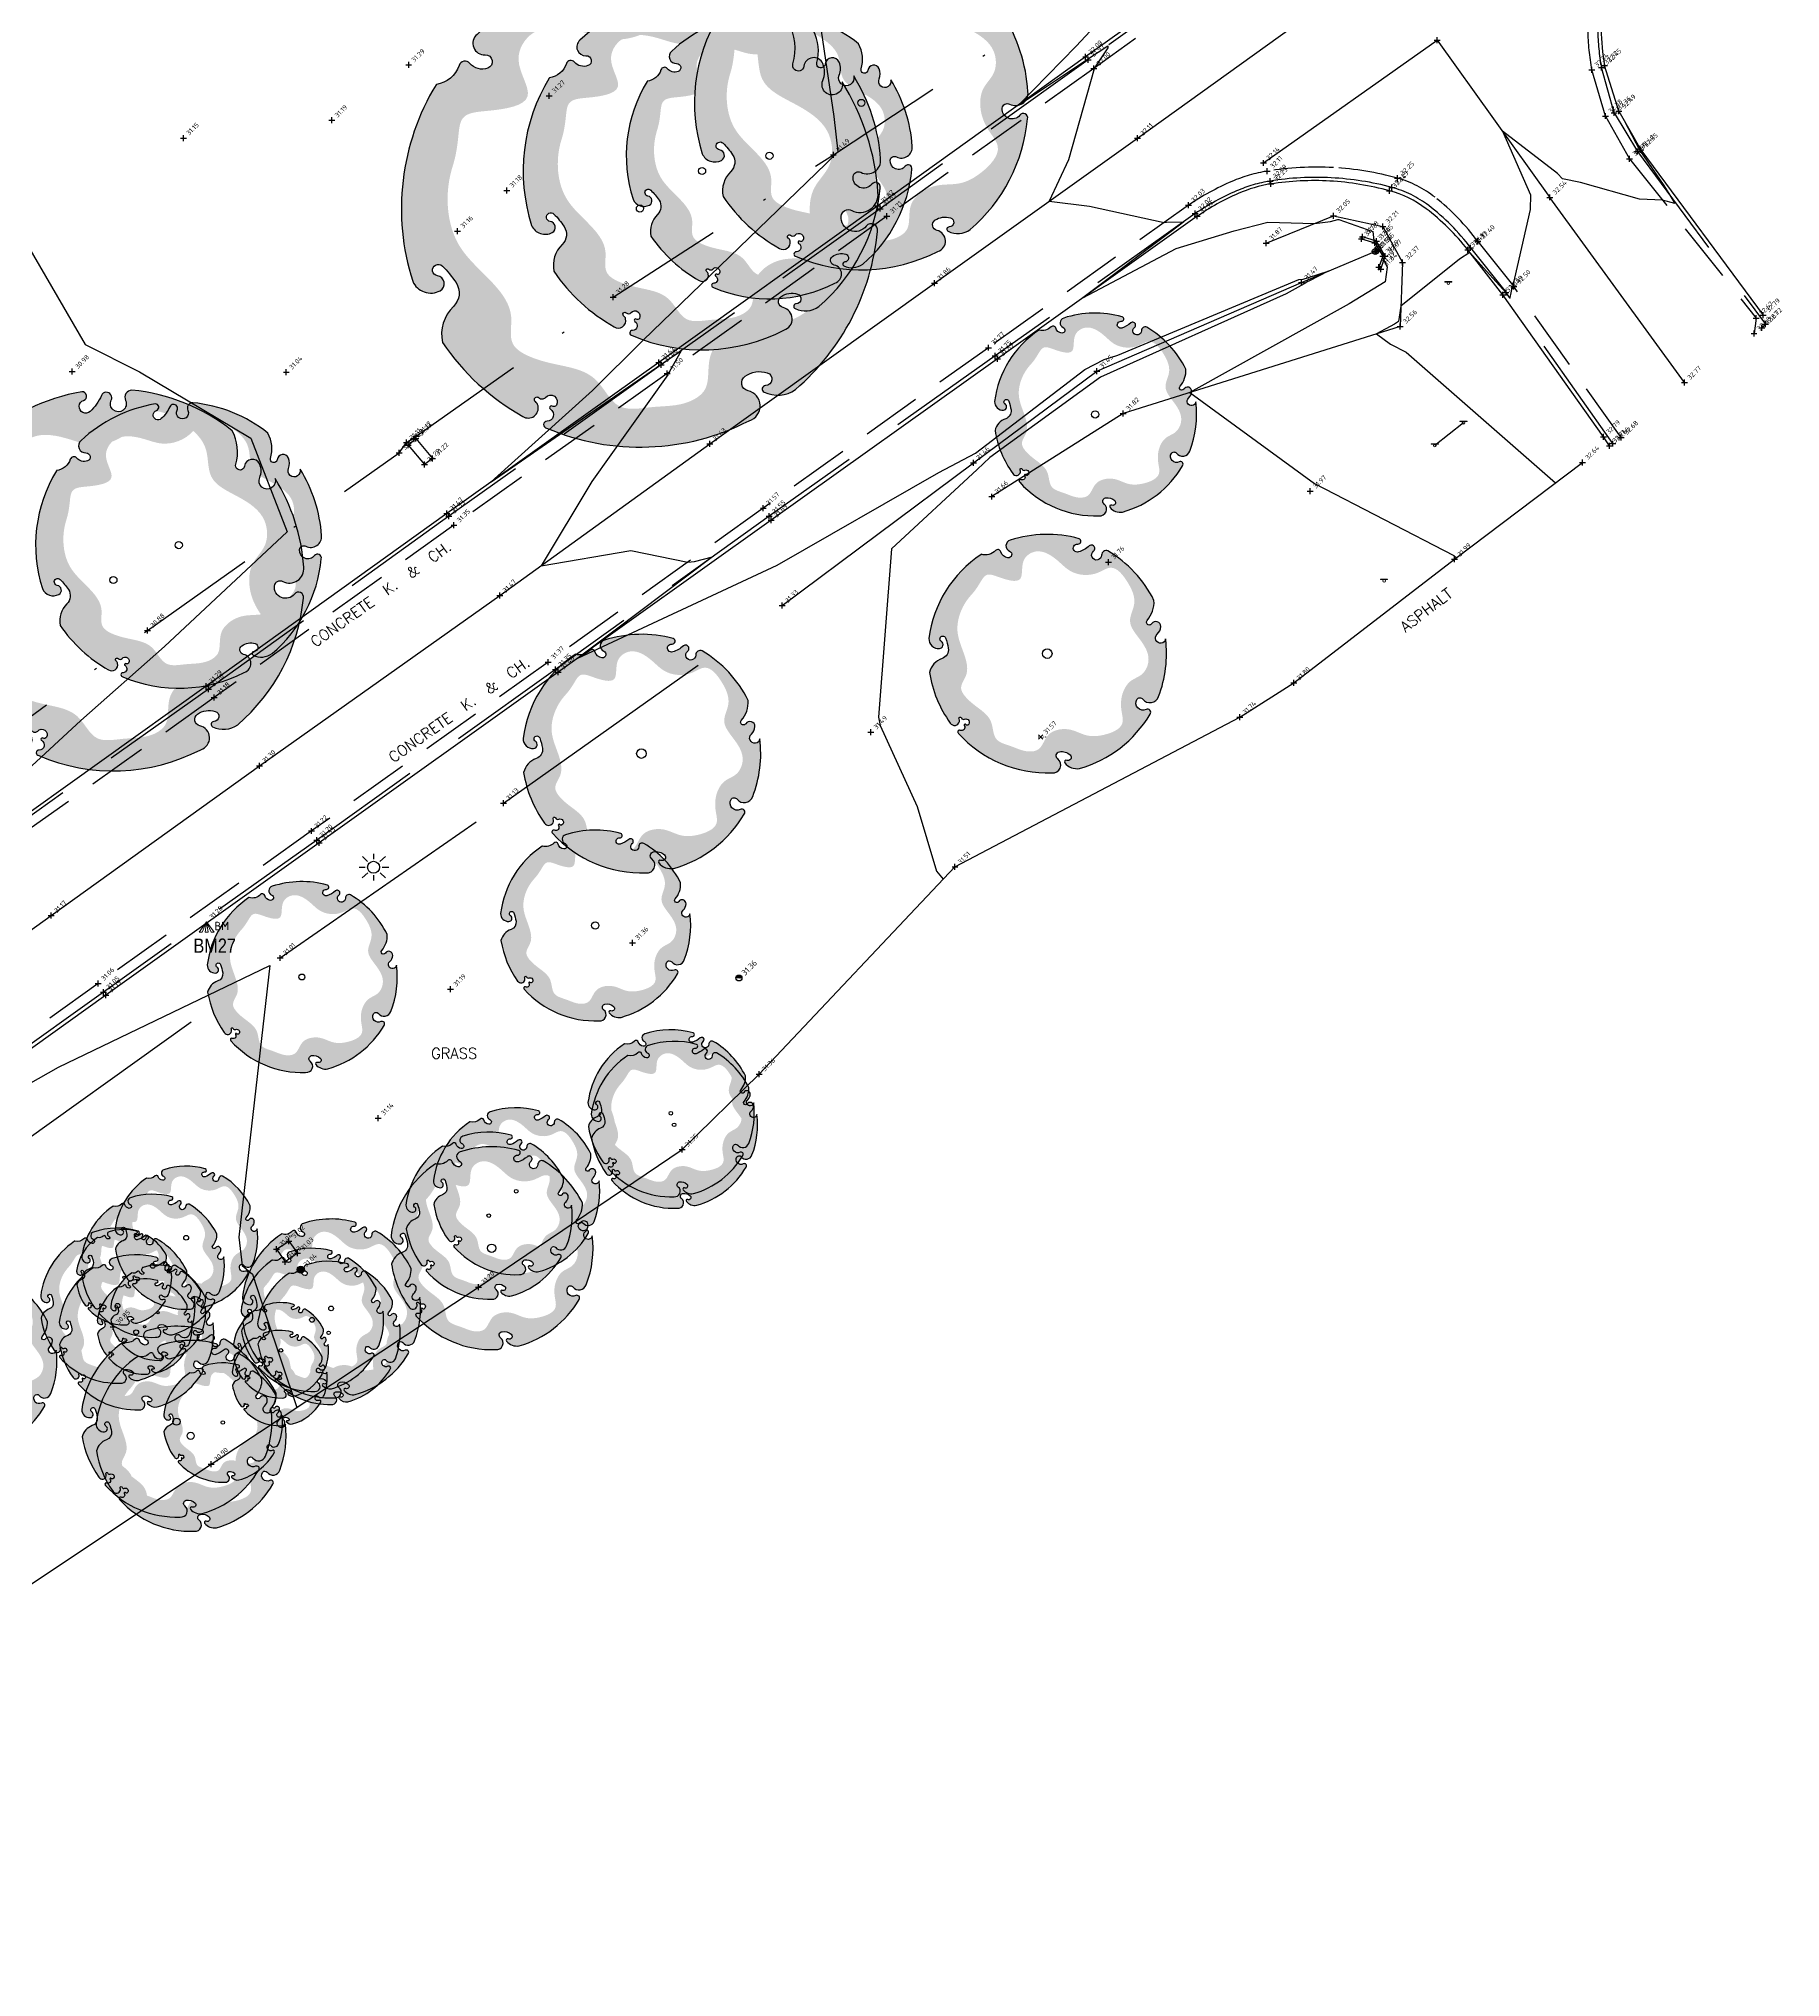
# Model space of a CAD drawing. Header units: metres. Extents: x 245957 to 247358, y 7418632 to 7419642.
# Drawn here: x 246646.7 to 246719.6, y 7418725.1 to 7418806.3 of the extents above; entities that cross this region are included whole.
import ezdxf
from ezdxf.enums import TextEntityAlignment as Align

# ---------------------------------------------------------------- set-up
doc = ezdxf.new("R2010")
doc.units = ezdxf.units.M
for name, pattern in [('DASHDOT', [10, 5, -2.5, 0, -2.5]), ('DASHED', [0.75, 0.5, -0.25]), ('HIDDEN', [0.375, 0.25, -0.125]), ('PHANTOM', [2.5, 1.25, -0.25, 0.25, -0.25, 0.25, -0.25])]:
    doc.linetypes.add(name, pattern=pattern)
for name, color, linetype in [('-TEXT', 7, 'Continuous'), ('017_NAIL-L', 8, 'Continuous'), ('102_TOP_OF_BANK', 37, 'PHANTOM'), ('102_TOP_OF_BANK-L', 37, 'PHANTOM'), ('102_TOP_OF_BANK-S', 37, 'PHANTOM'), ('103_TOE_OF_BATTER', 37, 'DASHDOT'), ('103_TOE_OF_BATTER-L', 37, 'DASHDOT'), ('103_TOE_OF_BATTER-S', 37, 'DASHDOT'), ('104_EXISTING_SURFACE-L', 35, 'Continuous'), ('104_EXISTING_SURFACE-S', 35, 'Continuous'), ('201_SINGLE_TREE-H', 63, 'Continuous'), ('201_SINGLE_TREE-S', 96, 'Continuous'), ('307_WING_WALL', 84, 'Continuous'), ('307_WING_WALL-L', 84, 'Continuous'), ('307_WING_WALL-S', 84, 'Continuous'), ('321_INVERT_OF_PIPE', 84, 'Continuous'), ('321_INVERT_OF_PIPE-L', 84, 'Continuous'), ('321_INVERT_OF_PIPE-S', 84, 'Continuous'), ('408_BACK_OF_KERB', 10, 'Continuous'), ('408_BACK_OF_KERB-L', 10, 'Continuous'), ('408_BACK_OF_KERB-S', 10, 'Continuous'), ('410_PEDESTRIAN_PATH', 32, 'Continuous'), ('410_PEDESTRIAN_PATH-L', 32, 'Continuous'), ('410_PEDESTRIAN_PATH-S', 32, 'Continuous'), ('418_LANE_LINE_SOLID', 53, 'Continuous'), ('418_LANE_LINE_SOLID-L', 53, 'Continuous'), ('418_LANE_LINE_SOLID-S', 53, 'Continuous'), ('503_SIGN', 89, 'Continuous'), ('503_SIGN-S', 89, 'Continuous'), ('EX-BENCHMARK', 7, 'Continuous'), ('EX-BENCHMARK_(SLS)', 8, 'Continuous'), ('Surface_Contours_Major', 4, 'Continuous'), ('Surface_Contours_Minor', 253, 'Continuous')]:
    doc.layers.add(name, color=color, linetype=linetype)
for name, color, linetype, true_color in [('406_LIP_OF_KERB', 7, 'HIDDEN', 0xff4100), ('406_LIP_OF_KERB-L', 7, 'HIDDEN', 0xff4100), ('406_LIP_OF_KERB-S', 7, 'HIDDEN', 0xff4100), ('407_INVERT_OF_KERB', 7, 'DASHED', 0xff4100), ('407_INVERT_OF_KERB-L', 7, 'DASHED', 0xff4100), ('407_INVERT_OF_KERB-S', 7, 'DASHED', 0xff4100), ('419_EDGE_OF_CONCRETE', 7, 'Continuous', 0xff4100), ('419_EDGE_OF_CONCRETE-L', 7, 'Continuous', 0xff4100), ('419_EDGE_OF_CONCRETE-S', 7, 'Continuous', 0xff4100), ('716_ELECTRICITY_PIT', 7, 'ELECTRICAL', 0xffa500), ('716_ELECTRICITY_PIT-L', 7, 'ELECTRICAL', 0xffa500), ('716_ELECTRICITY_PIT-S', 7, 'ELECTRICAL', 0xffa500), ('718_ELEC_LINE_UNDER-L', 7, 'ELECTRICAL', 0xffa500), ('718_ELEC_LINE_UNDER-S', 7, 'ELECTRICAL', 0xffa500), ('741_SEWER_PIT-L', 7, 'Continuous', 0xfffd66), ('741_SEWER_PIT-S', 7, 'Continuous', 0xfffd66), ('762_UNCLASSIFIED_PIT', 7, 'Continuous', 0xff64ac), ('762_UNCLASSIFIED_PIT-L', 7, 'Continuous', 0xff64ac), ('762_UNCLASSIFIED_PIT-S', 7, 'Continuous', 0xff64ac), ('EX-LIGHT_(SLS)', 7, 'Continuous', 0xffa500)]:
    doc.layers.add(name, color=color, linetype=linetype, true_color=true_color)
doc.styles.add('BOLD', font='ARIALN.TTF')
doc.styles.add('ISO', font='iso.shx')
doc.styles.add('ISO18', font='iso.shx')
doc.styles.add('ISO2.5', font='isocp.shx', dxfattribs={"height": 2.5})
doc.styles.get("Standard").update_dxf_attribs({"font": 'SIMPLEX.shx'})
doc.styles.add('Styleromans', font='romans.shx')
doc.linetypes.add('ELECTRICAL', pattern='A,2,-0.15,["E",ISO18,S=0.2,R=0,X=-0.015,Y=-0.1],-0.15', length=2.3)

# ---------------------------------------------------------------- blocks, each defined once
blk = doc.blocks.new('BM')
at = {"color": 0, "linetype": 'Continuous', "lineweight": 13}
for p, q in [((0, 0), (-0.31, -0.437)), ((-0.186, -0.437), (0, 0)), ((0, 0), (-0.062, -0.437)), ((0, 0), (0.186, -0.437)), ((0.31, -0.437), (0, 0)), ((0, 0), (0.062, -0.437)), ((-0.31, -0.437), (-0.186, -0.437)), ((-0.062, -0.437), (0.062, -0.437)), ((0.186, -0.437), (0.31, -0.437)), ((0.472, -0.017), (0.383, -0.017)), ((0.383, -0.017), (0.383, -0.339)), ((0.472, -0.161), (0.383, -0.161)), ((0.383, -0.161), (0.389, -0.161)), ((0.383, -0.339), (0.472, -0.339)), ((0.383, -0.339), (0.389, -0.339)), ((0.522, -0.039), (0.472, -0.017)), ((0.472, -0.161), (0.522, -0.139)), ((0.516, -0.172), (0.472, -0.161)), ((0.472, -0.339), (0.516, -0.327)), ((0.549, -0.206), (0.516, -0.172)), ((0.516, -0.327), (0.549, -0.294)), ((0.544, -0.089), (0.522, -0.039)), ((0.522, -0.139), (0.544, -0.089)), ((0.56, -0.25), (0.549, -0.206)), ((0.549, -0.294), (0.56, -0.25)), ((0.671, -0.339), (0.671, -0.017)), ((0.671, -0.017), (0.776, -0.194)), ((0.776, -0.194), (0.887, -0.017)), ((0.887, -0.017), (0.887, -0.339))]:
    blk.add_line(p, q, dxfattribs=at)
blk = doc.blocks.new('CROSS')
at = {"color": 0, "linetype": 'Continuous'}
for p, q in [((-0.5, 0), (0.5, 0)), ((0, -0.5), (0, 0.5))]:
    blk.add_line(p, q, dxfattribs=at)
blk = doc.blocks.new('201T')
at = {"layer": '201_SINGLE_TREE-S'}
blk.add_circle((0, 0), 0.5, dxfattribs=at)
blk = doc.blocks.new('201C')
at = {"layer": '201_SINGLE_TREE-H', "transparency": 33554534}
h = blk.add_hatch(color=256, dxfattribs=at)
h.paths.add_polyline_path([(-0.3717, -0.3344, 0.222926), (0.0196, -0.4996, 0.770799), (0.0439, -0.4417, -0.650302), (0.0511, -0.4116, -0.234737), (0.0964, -0.4247, -0.847312), (0.0816, -0.4475, 0.78443), (0.0732, -0.4583, 0.276934), (0.1352, -0.4813, 0.193599), (0.4309, -0.2536, 0.800435), (0.4144, -0.2337, -0.75216), (0.3757, -0.1925, -0.528914), (0.4006, -0.1909, 0.594112), (0.4663, -0.1804, 0.123805), (0.4962, 0.0616, -1.41759), (0.4607, 0.0811, 0.206906), (0.4758, 0.1133, 0.759729), (0.4374, 0.1252, -1.073307), (0.4187, 0.1392, 0.194379), (0.4474, 0.2231, 0.144612), (0.2544, 0.4304, 0.53339), (0.2277, 0.4128, -1.592592), (0.1939, 0.4293, 1.030038), (0.1758, 0.4513, -0.10361), (0.1314, 0.4262, -1.238487), (0.1282, 0.4593, 0.884725), (0.1336, 0.4818, 0.147549), (-0.1551, 0.4753, 0.71725), (-0.1579, 0.4291, -0.864032), (-0.1646, 0.4015, -0.310704), (-0.1946, 0.4266, 0.58143), (-0.2167, 0.4321, -0.281558), (-0.2766, 0.4162), (-0.2775, 0.4159, 0.217121), (-0.4959, 0.0634), (-0.4959, 0.0634, 0.440011), (-0.4522, 0.021, 0.723973), (-0.4442, 0.0516, -1.384648), (-0.4262, 0.0659, -0.051107), (-0.4149, 0.0223, -0.361502), (-0.441, -0.0208, 0.256822), (-0.4937, -0.0791, 0.116166), (-0.4065, -0.2911, 0.67803), (-0.3682, -0.2843, 0.170035), (-0.3696, -0.274, -1.054701), (-0.3596, -0.2696, 0.431903), (-0.3468, -0.2749, -0.910728), (-0.3329, -0.2993, -0.42046), (-0.3418, -0.2976, 1.007885), (-0.3479, -0.3018, -0.766634), (-0.3646, -0.3216, 0.938602), (-0.3717, -0.3344)])
edge = h.paths.add_edge_path(flags=16)
edge.add_spline(control_points=[(-0.3177, 0.2468), (-0.303, 0.2628), (-0.2856, 0.2893), (-0.256, 0.3411), (-0.1928, 0.3155), (-0.0921, 0.286), (-0.1162, 0.3941), (-0.0359, 0.4462), (0.0392, 0.3985), (0.1028, 0.3299), (0.1957, 0.3214), (0.2784, 0.3804), (0.3442, 0.2961), (0.3785, 0.2147), (0.3303, 0.1307), (0.3915, 0.0592), (0.4378, -0.0139), (0.4055, -0.0919), (0.3459, -0.1091), (0.3102, -0.1666), (0.3057, -0.2282), (0.3286, -0.3091), (0.2408, -0.3447), (0.1647, -0.3496), (0.103, -0.3142), (0.0463, -0.3153), (0.0047, -0.3356), (-0.0139, -0.3682), (-0.0327, -0.4069), (-0.0927, -0.4151), (-0.1463, -0.3868), (-0.23, -0.3665), (-0.2245, -0.2773), (-0.2864, -0.2294), (-0.3344, -0.1941), (-0.3737, -0.1409), (-0.3276, -0.0866), (-0.344, -0.0009), (-0.3866, 0.0828), (-0.3665, 0.1796), (-0.3359, 0.2271), (-0.3177, 0.2468)], knot_values=[0, 0, 0, 0, 0.064972, 0.101243, 0.15652, 0.245586, 0.324463, 0.387907, 0.486094, 0.554514, 0.671826, 0.728629, 0.823661, 0.919885, 0.989953, 1.075257, 1.171704, 1.23593, 1.293575, 1.346478, 1.426142, 1.479146, 1.570817, 1.644481, 1.712561, 1.774901, 1.807, 1.846291, 1.885582, 1.928182, 2.007036, 2.074591, 2.151638, 2.226455, 2.293426, 2.340744, 2.397548, 2.47317, 2.587294, 2.673595, 2.754259, 2.754259, 2.754259, 2.754259], degree=3, periodic=0)
at = {"layer": '201_SINGLE_TREE-S'}
blk.add_lwpolyline([(-0.3717, -0.3344, 0.222926), (0.0196, -0.4996, 0.770799), (0.0439, -0.4417, -0.650302), (0.0511, -0.4116, -0.234737), (0.0964, -0.4247, -0.847312), (0.0816, -0.4475, 0.78443), (0.0732, -0.4583, 0.276934), (0.1352, -0.4813, 0.193599), (0.4309, -0.2536, 0.800435), (0.4144, -0.2337, -0.75216), (0.3757, -0.1925, -0.528914), (0.4006, -0.1909, 0.594112), (0.4663, -0.1804, 0.123805), (0.4962, 0.0616, -1.41759), (0.4607, 0.0811, 0.206906), (0.4758, 0.1133, 0.759729), (0.4374, 0.1252, -1.073307), (0.4187, 0.1392, 0.194379), (0.4474, 0.2231, 0.144612), (0.2544, 0.4304, 0.53339), (0.2277, 0.4128, -1.592592), (0.1939, 0.4293, 1.030038), (0.1758, 0.4513, -0.10361), (0.1314, 0.4262, -1.238487), (0.1282, 0.4593, 0.884725), (0.1336, 0.4818, 0.147549), (-0.1551, 0.4753, 0.71725), (-0.1579, 0.4291, -0.864032), (-0.1646, 0.4015, -0.310704), (-0.1946, 0.4266, 0.58143), (-0.2167, 0.4321, -0.281558), (-0.2766, 0.4162), (-0.2775, 0.4159, 0.217121), (-0.4959, 0.0634), (-0.4959, 0.0634, 0.440011), (-0.4522, 0.021, 0.723973), (-0.4442, 0.0516, -1.384648), (-0.4262, 0.0659, -0.051107), (-0.4149, 0.0223, -0.361502), (-0.441, -0.0208, 0.256822), (-0.4937, -0.0791, 0.116166), (-0.4065, -0.2911, 0.67803), (-0.3682, -0.2843, 0.170035), (-0.3696, -0.274, -1.054701), (-0.3596, -0.2696, 0.431903), (-0.3468, -0.2749, -0.910728), (-0.3329, -0.2993, -0.42046), (-0.3418, -0.2976, 1.007885), (-0.3479, -0.3018, -0.766634), (-0.3646, -0.3216, 0.938602), (-0.3717, -0.3344)], format="xyb", dxfattribs=at)
blk = doc.blocks.new('CK')
at = {"layer": '-TEXT'}
blk.add_text('CONCRETE  K.  &  CH.', height=0.45, dxfattribs=at).set_placement((-0.032, -0.236), align=Align.CENTER)
blk = doc.blocks.new('321')
at = {"layer": '321_INVERT_OF_PIPE', "color": 0, "linetype": 'Continuous'}
for p, q in [((-0.5, 0), (0.5, 0)), ((0, -0.5), (0, 0.5))]:
    blk.add_line(p, q, dxfattribs=at)
blk.add_circle((0, 0), 0.5, dxfattribs=at)
blk = doc.blocks.new('503')
at = {"color": 0, "linetype": 'Continuous', "lineweight": 13}
for p, q in [((-0.51, 0.24), (0.49, 0.24)), ((-0.51, 0.18), (0.49, 0.18))]:
    blk.add_line(p, q, dxfattribs=at)
for p, q in [((-0.51, 0.24), (-0.51, 0.18)), ((0.49, 0.18), (0.49, 0.24))]:
    blk.add_line(p, q)
blk.add_circle((0, 0), 0.181, dxfattribs=at)
blk = doc.blocks.new('718')
at = {"color": 0, "linetype": 'Continuous'}
for p, q in [((-0.35, 0.35), (0.35, -0.35)), ((-0.35, -0.35), (0.35, 0.35))]:
    blk.add_line(p, q, dxfattribs=at)
at = {"color": 0, "style": 'ISO'}
for s, p in [('E', (-0.35, 0)), ('U/G', (0.59, 0))]:
    blk.add_text(s, height=0.3, dxfattribs=at).set_placement(p, align=Align.MIDDLE_CENTER)
blk = doc.blocks.new('716')
at = {"layer": '716_ELECTRICITY_PIT', "color": 0, "linetype": 'Continuous'}
for p, q in [((0, 0.5), (-0.5, 0)), ((0.5, 0), (-0.5, 0)), ((-0.48, 0.13), (0.48, 0.13)), ((-0.43, 0.26), (-0.43, 0)), ((0.43, 0.25), (-0.43, 0.25)), ((-0.36, 0.35), (0.36, 0.35)), ((-0.35, 0), (-0.35, 0.36)), ((-0.35, 0), (0, 0.35)), ((0.26, 0.43), (-0.26, 0.43)), ((-0.25, 0.43), (-0.25, 0)), ((0, 0.25), (-0.25, 0)), ((-0.13, 0), (-0.13, 0.48)), ((-0.13, 0), (0, 0.13)), ((0, 0.5), (0, 0)), ((0.5, 0), (0, 0.5)), ((0, 0.35), (0.35, 0)), ((0.25, 0), (0, 0.25)), ((0, 0.13), (0.13, 0)), ((0.13, 0), (0.13, 0.48)), ((0.25, 0), (0.25, 0.43)), ((0.35, 0.36), (0.35, 0)), ((0.43, 0), (0.43, 0.26))]:
    blk.add_line(p, q, dxfattribs=at)
at = {"layer": '716_ELECTRICITY_PIT', "color": 0}
blk.add_circle((0, 0), 0.5, dxfattribs=at).dxf.unprotected_set("ltscale", 0)
blk = doc.blocks.new('741')
at = {"transparency": 33554559}
h = blk.add_hatch(color=0, dxfattribs=at)
h.dxf.hatch_style = 1
h.paths.add_polyline_path([(0.6, 0, 1), (-0.6, 0, 1)])
at = {"color": 4}
for radius in [0.597, 0.499]:
    blk.add_circle((0, 0), radius, dxfattribs=at)
at = {"color": 4, "style": 'Styleromans'}
blk.add_text('S', height=0.6, dxfattribs=at).set_placement((0, 0), align=Align.MIDDLE_CENTER)
blk = doc.blocks.new('G')
at = {"layer": '-TEXT'}
blk.add_text('GRASS', height=0.45, dxfattribs=at).set_placement((0.021, -0.235), align=Align.CENTER)
blk = doc.blocks.new('A')
at = {"layer": '-TEXT'}
blk.add_text('ASPHALT', height=0.45, dxfattribs=at).set_placement((-0.053, -0.242), align=Align.CENTER)
blk = doc.blocks.new('1221')
at = {"layer": 'EX-LIGHT_(SLS)'}
for p, q in [((246717.545, 7418813.371), (246717.762, 7418813.171)), ((246718.013, 7418813.493), (246718.013, 7418813.259)), ((246718.512, 7418813.371), (246718.283, 7418813.162)), ((246717.413, 7418812.924), (246717.667, 7418812.924)), ((246717.773, 7418812.695), (246717.535, 7418812.476)), ((246718.013, 7418812.599), (246718.013, 7418812.365)), ((246718.285, 7418812.687), (246718.512, 7418812.476)), ((246718.379, 7418812.924), (246718.654, 7418812.924))]:
    blk.add_line(p, q, dxfattribs=at)
blk.add_circle((246718.013, 7418812.924), 0.25, dxfattribs=at)

msp = doc.modelspace()

# ---------------------------------------------------------------- linework, layer by layer
at = {"layer": '102_TOP_OF_BANK', "ltscale": 20}
for p, q in [((246698.096, 7418797.756), (246700.913, 7418798.906)), ((246700.913, 7418798.906), (246702.986, 7418798.46)), ((246702.986, 7418798.46), (246703.807, 7418796.952)), ((246703.807, 7418796.952), (246703.71, 7418794.261)), ((246703.71, 7418794.261), (246692.099, 7418790.621)), ((246692.099, 7418790.621), (246686.601, 7418787.131))]:
    msp.add_line(p, q, dxfattribs=at)
at = {"layer": '103_TOE_OF_BATTER', "ltscale": 2}
for p, q in [((246699.577, 7418796.107), (246702.715, 7418797.438)), ((246690.992, 7418792.393), (246699.577, 7418796.107)), ((246685.825, 7418788.552), (246690.992, 7418792.393)), ((246677.81, 7418782.566), (246685.825, 7418788.552)), ((246666.125, 7418774.285), (246677.81, 7418782.566)), ((246656.773, 7418767.793), (246666.125, 7418774.285)), ((246644.905, 7418759.297), (246656.773, 7418767.793))]:
    msp.add_line(p, q, dxfattribs=at)
at = {"layer": '103_TOE_OF_BATTER'}
msp.add_lwpolyline([(246551.232, 7418711.778), (246559.03, 7418716.094), (246567.908, 7418722.08), (246576.661, 7418728.452), (246585.422, 7418734.498), (246593.946, 7418740.59), (246597.434, 7418742.946), (246601.287, 7418745.471), (246607.841, 7418750.535), (246615.992, 7418756.199), (246625.601, 7418763.246), (246634.223, 7418769.149), (246642.945, 7418775.443), (246651.209, 7418781.527), (246661.762, 7418788.969), (246662.068, 7418789.398), (246662.464, 7418789.66), (246670.725, 7418795.494), (246679.955, 7418801.462), (246688.91, 7418807.373)], dxfattribs=at)
at = {"layer": '307_WING_WALL'}
for p, q in [((246702.132, 7418798.018), (246702.091, 7418797.932)), ((246702.091, 7418797.932), (246702.643, 7418797.766)), ((246702.718, 7418797.839), (246702.132, 7418798.018)), ((246702.643, 7418797.766), (246702.98, 7418797.209)), ((246703.084, 7418797.215), (246702.718, 7418797.839)), ((246702.98, 7418797.209), (246702.818, 7418796.757)), ((246702.902, 7418796.664), (246703.084, 7418797.215)), ((246702.818, 7418796.757), (246702.902, 7418796.664))]:
    msp.add_line(p, q, dxfattribs=at)
at = {"layer": '321_INVERT_OF_PIPE'}
msp.add_line((246702.67, 7418797.41), (246702.783, 7418797.514), dxfattribs=at)
at = {"layer": '406_LIP_OF_KERB', "ltscale": 10}
for p, q in [((246695.667, 7418808.529), (246690.871, 7418805.083)), ((246690.871, 7418805.083), (246682.199, 7418798.886)), ((246712.317, 7418803.087), (246711.739, 7418805.021)), ((246712.317, 7418803.087), (246713.329, 7418801.293)), ((246713.329, 7418801.293), (246718.638, 7418794.615)), ((246694.839, 7418799.353), (246686.459, 7418793.376)), ((246682.199, 7418798.886), (246672.989, 7418792.292)), ((246706.973, 7418797.821), (246708.476, 7418795.942)), ((246712.975, 7418789.609), (246708.476, 7418795.942)), ((246718.638, 7418794.615), (246718.542, 7418793.975)), ((246686.459, 7418793.376), (246677.02, 7418786.653)), ((246672.989, 7418792.292), (246664.055, 7418785.936)), ((246677.02, 7418786.653), (246668.002, 7418780.195)), ((246664.055, 7418785.936), (246654.007, 7418778.712)), ((246668.002, 7418780.195), (246658.088, 7418773.117)), ((246654.007, 7418778.712), (246645.179, 7418772.422)), ((246658.088, 7418773.117), (246649.146, 7418766.726)), ((246649.146, 7418766.726), (246640.46, 7418760.536))]:
    msp.add_line(p, q, dxfattribs=at)
for points in [[(246715.943, 7418814.369, 0.062394), (246713.834, 7418812.603, 0.085564), (246712.733, 7418810.917, 0.019818), (246712.047, 7418809.137, 0.027907), (246711.682, 7418807.831, 0.059412), (246711.569, 7418806.693, 0.040384), (246711.739, 7418805.021)], [(246706.973, 7418797.821, 0.067317), (246705.176, 7418799.679, 0.098881), (246703.599, 7418800.482, 0.054927), (246700.912, 7418800.926, 0.053873), (246698.139, 7418800.777, 0.061659), (246696.662, 7418800.346, 0.045598), (246694.839, 7418799.353)]]:
    msp.add_lwpolyline(points, format="xyb", dxfattribs=at)
at = {"layer": '407_INVERT_OF_KERB', "ltscale": 10}
for p, q in [((246695.564, 7418808.981), (246690.633, 7418805.441)), ((246690.633, 7418805.441), (246681.911, 7418799.203)), ((246712.683, 7418803.218), (246712.147, 7418805.126)), ((246712.683, 7418803.218), (246713.665, 7418801.598)), ((246713.665, 7418801.598), (246719.023, 7418794.359)), ((246681.911, 7418799.203), (246672.744, 7418792.655)), ((246695.119, 7418798.995), (246686.738, 7418793.031)), ((246706.666, 7418797.564), (246708.148, 7418795.693)), ((246712.625, 7418789.353), (246708.148, 7418795.693)), ((246719.023, 7418794.359), (246718.874, 7418794.212)), ((246686.738, 7418793.031), (246677.269, 7418786.308)), ((246672.744, 7418792.655), (246663.843, 7418786.311)), ((246663.843, 7418786.311), (246653.764, 7418779.065)), ((246677.269, 7418786.308), (246668.306, 7418779.888)), ((246668.306, 7418779.888), (246658.303, 7418772.737)), ((246653.764, 7418779.065), (246644.92, 7418772.764)), ((246658.303, 7418772.737), (246649.365, 7418766.366)), ((246649.365, 7418766.366), (246640.764, 7418760.195))]:
    msp.add_line(p, q, dxfattribs=at)
for points in [[(246716.236, 7418814.028, 0.062094), (246714.2, 7418812.338, 0.084936), (246713.129, 7418810.72, 0.020046), (246712.447, 7418808.988, 0.028971), (246712.095, 7418807.748, 0.059823), (246711.989, 7418806.691, 0.040307), (246712.147, 7418805.126)], [(246706.666, 7418797.564, 0.067393), (246704.907, 7418799.334, 0.0982), (246703.364, 7418800.095, 0.052644), (246700.823, 7418800.497, 0.052814), (246698.261, 7418800.36, 0.062749), (246696.858, 7418799.949, 0.046163), (246695.119, 7418798.995)]]:
    msp.add_lwpolyline(points, format="xyb", dxfattribs=at)
at = {"layer": '408_BACK_OF_KERB'}
for p, q in [((246695.113, 7418808.845), (246690.53, 7418805.563)), ((246690.53, 7418805.563), (246681.822, 7418799.32)), ((246712.875, 7418803.284), (246712.274, 7418805.204)), ((246712.875, 7418803.284), (246713.804, 7418801.67)), ((246713.804, 7418801.67), (246718.929, 7418794.745)), ((246681.822, 7418799.32), (246672.636, 7418792.752)), ((246695.204, 7418798.882), (246686.836, 7418792.913)), ((246708.012, 7418795.588), (246706.543, 7418797.479)), ((246712.229, 7418789.636), (246708.012, 7418795.588)), ((246672.636, 7418792.752), (246663.758, 7418786.427)), ((246686.836, 7418792.913), (246677.354, 7418786.147)), ((246712.488, 7418789.266), (246712.229, 7418789.636)), ((246663.758, 7418786.427), (246653.664, 7418779.194)), ((246677.354, 7418786.147), (246668.42, 7418779.774)), ((246668.42, 7418779.774), (246658.407, 7418772.616)), ((246653.664, 7418779.194), (246644.782, 7418772.834)), ((246658.407, 7418772.616), (246649.466, 7418766.236)), ((246649.466, 7418766.236), (246640.799, 7418760.03))]:
    msp.add_line(p, q, dxfattribs=at)
for points in [[(246716.303, 7418813.905, 0.060822), (246714.315, 7418812.232, 0.083279), (246713.267, 7418810.643, 0.01949), (246712.589, 7418808.936, 0.028652), (246712.241, 7418807.735, 0.059444), (246712.133, 7418806.722, 0.039655), (246712.274, 7418805.204)], [(246706.543, 7418797.479, 0.066494), (246704.799, 7418799.202, 0.095893), (246703.264, 7418799.954, 0.051747), (246700.765, 7418800.36, 0.053014), (246698.295, 7418800.24, 0.064989), (246696.917, 7418799.837, 0.047467), (246695.204, 7418798.882)]]:
    msp.add_lwpolyline(points, format="xyb", dxfattribs=at)
at = {"layer": '410_PEDESTRIAN_PATH'}
for p, q in [((246705.994, 7418784.509), (246711.348, 7418788.561)), ((246699.253, 7418779.321), (246705.994, 7418784.509)), ((246696.99, 7418777.886), (246699.253, 7418779.321)), ((246685.053, 7418771.611), (246696.99, 7418777.886)), ((246676.843, 7418762.927), (246685.053, 7418771.611)), ((246673.615, 7418759.761), (246676.843, 7418762.927)), ((246665.081, 7418754.001), (246673.615, 7418759.761)), ((246653.879, 7418746.572), (246665.081, 7418754.001)), ((246641.861, 7418738.577), (246653.879, 7418746.572))]:
    msp.add_line(p, q, dxfattribs=at)
at = {"layer": '418_LANE_LINE_SOLID'}
for p, q in [((246692.707, 7418802.157), (246699.144, 7418806.781)), ((246697.987, 7418801.118), (246705.263, 7418806.272)), ((246705.263, 7418806.272), (246709.981, 7418799.678)), ((246684.189, 7418796.081), (246692.707, 7418802.157)), ((246715.628, 7418791.915), (246709.981, 7418799.678)), ((246674.783, 7418789.342), (246684.189, 7418796.081)), ((246665.98, 7418782.991), (246674.783, 7418789.342)), ((246655.903, 7418775.848), (246665.98, 7418782.991)), ((246647.174, 7418769.572), (246655.903, 7418775.848)), ((246638.529, 7418763.359), (246647.174, 7418769.572))]:
    msp.add_line(p, q, dxfattribs=at)
at = {"layer": '419_EDGE_OF_CONCRETE'}
for p, q in [((246662.132, 7418789.295), (246662.458, 7418789.565)), ((246662.458, 7418789.565), (246663.155, 7418788.737)), ((246662.132, 7418789.295), (246662.814, 7418788.475)), ((246663.155, 7418788.737), (246662.814, 7418788.475))]:
    msp.add_line(p, q, dxfattribs=at)
at = {"layer": '503_SIGN'}
msp.add_line((246706.369, 7418790.223), (246705.166, 7418789.273), dxfattribs=at)
at = {"layer": '762_UNCLASSIFIED_PIT'}
for p, q in [((246656.618, 7418755.585), (246657.132, 7418755.929)), ((246656.618, 7418755.585), (246656.985, 7418755.056)), ((246657.502, 7418755.422), (246656.985, 7418755.056)), ((246657.132, 7418755.929), (246657.502, 7418755.422))]:
    msp.add_line(p, q, dxfattribs=at)
at = {"layer": 'Surface_Contours_Major'}
for points, elevation in [([(246692.085, 7418808.127), (246690.132, 7418806.009), (246687.731, 7418803.557), (246688.632, 7418804.163), (246690.61, 7418805.469), (246691.051, 7418805.758), (246691.461, 7418806.035), (246691.457, 7418805.946), (246690.898, 7418805.102), (246690.884, 7418805.064), (246689.816, 7418801.257), (246689, 7418799.513), (246690.685, 7418799.315), (246693.815, 7418798.622), (246693.925, 7418798.64), (246694.645, 7418798.657), (246694.108, 7418798.253), (246690.412, 7418795.464)], 32), ([(246645.007, 7418799.67), (246648.59, 7418793.503), (246650.868, 7418792.366), (246655.542, 7418789.583), (246657.065, 7418785.656), (246651.925, 7418780.848), (246648.418, 7418777.751), (246644.118, 7418773.779)], 31), ([(246690.411, 7418795.464), (246694.326, 7418797.53), (246696.749, 7418798.281), (246698.166, 7418798.638), (246700.117, 7418798.582), (246700.798, 7418798.666), (246701.096, 7418798.755), (246701.137, 7418798.743), (246702.57, 7418798.246), (246702.605, 7418797.874), (246702.71, 7418797.832), (246702.717, 7418797.797), (246703.036, 7418797.245), (246703.069, 7418797.215), (246703.02, 7418797.106), (246703.03, 7418797.052), (246703.172, 7418796.75), (246703.077, 7418796.143), (246701.581, 7418795.212), (246694.892, 7418791.497), (246700.119, 7418787.688), (246705.958, 7418784.658), (246706.066, 7418784.564)], 32), ([(246634.785, 7418755.732), (246639.728, 7418758.652), (246641.596, 7418759.888), (246647.482, 7418763.219), (246656.33, 7418767.477), (246655.035, 7418756.087), (246655.181, 7418754.902), (246655.612, 7418754.537), (246656.167, 7418752.824), (246657.475, 7418748.957)], 31)]:
    msp.add_lwpolyline(points, dxfattribs=dict(at, elevation=elevation))
at = {"layer": 'Surface_Contours_Minor'}
for points, elevation in [([(246678.861, 7418810.637), (246679.98, 7418803.072), (246680.149, 7418801.59), (246679.986, 7418801.428), (246679.641, 7418801.088), (246671.984, 7418793.689), (246669.858, 7418791.576), (246665.615, 7418787.75), (246669.028, 7418790.109), (246672.729, 7418792.67), (246673.262, 7418793.036), (246673.572, 7418793.247), (246673.093, 7418792.373), (246673.088, 7418792.363), (246673.06, 7418792.317), (246673.021, 7418792.241), (246669.829, 7418787.77), (246667.707, 7418784.238), (246671.466, 7418784.868), (246673.856, 7418784.388), (246674.135, 7418784.414), (246674.887, 7418784.602), (246670.807, 7418781.536), (246669.249, 7418780.366)], 31.5), ([(246713.095, 7418802.901), (246713.75, 7418801.643), (246714.757, 7418800.176), (246715.019, 7418799.768), (246715.22, 7418799.415), (246714.707, 7418799.56), (246713.742, 7418799.605), (246711.269, 7418800.3), (246710.512, 7418800.454), (246710.311, 7418800.684)], 32.5), ([(246710.312, 7418800.684), (246707.996, 7418802.452), (246709.169, 7418799.78), (246709.159, 7418799.17)], 32.5), ([(246709.158, 7418799.17), (246708.44, 7418795.987), (246708.443, 7418795.972), (246708.387, 7418795.875), (246708.315, 7418795.483), (246708.317, 7418795.454), (246708.236, 7418795.563), (246708.141, 7418795.689), (246707.332, 7418796.587), (246706.634, 7418797.361), (246706.197, 7418797.087), (246703.741, 7418795.118), (246703.639, 7418794.472), (246703.472, 7418794.368), (246702.724, 7418793.953), (246703.308, 7418793.527), (246703.961, 7418793.188), (246710.22, 7418787.708)], 32.5), ([(246669.248, 7418780.366), (246677.594, 7418784.256), (246684.373, 7418788.14), (246685.917, 7418788.951), (246690.496, 7418792.456), (246691.311, 7418792.886), (246691.874, 7418793.06), (246699.465, 7418796.231), (246699.646, 7418796.254), (246699.87, 7418796.321), (246700.695, 7418796.582), (246699.882, 7418796.169), (246699.845, 7418796.153), (246699.691, 7418796.056), (246698.932, 7418795.635), (246691.148, 7418792.143), (246686.509, 7418788.778), (246685.981, 7418788.266), (246682.393, 7418784.947), (246681.852, 7418777.893), (246681.914, 7418777.539), (246683.474, 7418774.141), (246684.284, 7418771.43), (246684.561, 7418771.091)], 31.5)]:
    msp.add_lwpolyline(points, dxfattribs=dict(at, elevation=elevation))

# ---------------------------------------------------------------- block references
at = {"layer": '-TEXT'}
for name, p, rotation in [('CK', (246661.007, 7418783.073), 35.71428111393916), ('A', (246704.839, 7418782.425), 37.58550829355054), ('CK', (246664.287, 7418778.223), 35.52284776038684)]:
    msp.add_blockref(name, p, dxfattribs=dict(at, rotation=rotation))
msp.add_blockref('G', (246664.041, 7418763.806), dxfattribs=at)
at = {"layer": '017_NAIL-L', "color": 1}
msp.add_blockref('1221', (-57.33, -41.328), dxfattribs=at)
at = {"layer": '102_TOP_OF_BANK-S', "xscale": 0.25, "yscale": 0.25, "zscale": 0.25}
for p in [(246700.913, 7418798.906), (246702.986, 7418798.46), (246698.096, 7418797.756), (246703.807, 7418796.952), (246703.71, 7418794.261), (246692.099, 7418790.621), (246686.601, 7418787.131)]:
    msp.add_blockref('CROSS', p, dxfattribs=at)
at = {"layer": '103_TOE_OF_BATTER-S', "xscale": 0.25, "yscale": 0.25, "zscale": 0.25}
for p in [(246679.955, 7418801.462), (246702.715, 7418797.438), (246699.577, 7418796.107), (246670.725, 7418795.494), (246690.992, 7418792.393), (246662.068, 7418789.398), (246662.464, 7418789.66), (246661.762, 7418788.969), (246685.825, 7418788.552), (246677.81, 7418782.566), (246651.209, 7418781.527), (246666.125, 7418774.285), (246656.773, 7418767.793)]:
    msp.add_blockref('CROSS', p, dxfattribs=at)
at = {"layer": '104_EXISTING_SURFACE-S', "xscale": 0.25, "yscale": 0.25, "zscale": 0.25}
for p in [(246662.156, 7418805.228), (246668.038, 7418803.929), (246658.939, 7418802.908), (246652.717, 7418802.164), (246666.268, 7418799.969), (246664.207, 7418798.263), (246648.052, 7418792.374), (246657.028, 7418792.347), (246699.939, 7418787.357), (246691.483, 7418784.386), (246681.528, 7418777.262), (246671.531, 7418768.431), (246660.875, 7418761.077), (246649.767, 7418752.326)]:
    msp.add_blockref('CROSS', p, dxfattribs=at)
at = {"layer": '201_SINGLE_TREE-S', "rotation": 25}
for name, p, xscale, yscale, zscale in [('201C', (246671.849, 7418799.206), 20, 20, 20), ('201C', (246681.129, 7418803.636), 14, 14, 14), ('201C', (246674.453, 7418800.783), 15, 15, 15), ('201C', (246677.276, 7418801.421), 12, 12, 12), ('201T', (246681.129, 7418803.636), 0.3, 0.3, 0.3), ('201T', (246674.453, 7418800.783), 0.3, 0.3, 0.3), ('201T', (246677.276, 7418801.421), 0.3, 0.3, 0.3), ('201T', (246671.849, 7418799.206), 0.3, 0.3, 0.3), ('201C', (246649.779, 7418783.637), 16, 16, 16), ('201C', (246652.52, 7418785.1), 12, 12, 12), ('201T', (246652.52, 7418785.1), 0.3, 0.3, 0.3), ('201T', (246649.779, 7418783.637), 0.3, 0.3, 0.3)]:
    msp.add_blockref(name, p, dxfattribs=dict(at, xscale=xscale, yscale=yscale, zscale=zscale))
at = {"layer": '201_SINGLE_TREE-S'}
for name, p, xscale, yscale, zscale in [('201C', (246690.928, 7418790.577), 8.5, 8.5, 8.5), ('201T', (246690.928, 7418790.577), 0.3, 0.3, 0.3), ('201C', (246688.92, 7418780.552), 10, 10, 10), ('201C', (246671.911, 7418776.361), 10, 10, 10), ('201T', (246688.92, 7418780.552), 0.4, 0.4, 0.4), ('201T', (246671.911, 7418776.361), 0.4, 0.4, 0.4), ('201C', (246669.975, 7418769.156), 8, 8, 8), ('201C', (246657.68, 7418766.996), 8, 8, 8), ('201T', (246669.975, 7418769.156), 0.3, 0.3, 0.3), ('201T', (246657.68, 7418766.996), 0.25, 0.25, 0.25), ('201C', (246673.142, 7418761.285), 7, 7, 7), ('201C', (246673.281, 7418760.799), 7, 7, 7), ('201C', (246666.664, 7418758.017), 7, 7, 7), ('201T', (246673.142, 7418761.285), 0.15, 0.15, 0.15), ('201C', (246665.513, 7418756.994), 7, 7, 7), ('201T', (246673.281, 7418760.799), 0.15, 0.15, 0.15), ('201C', (246665.635, 7418755.628), 8.5, 8.5, 8.5), ('201C', (246652.831, 7418756.067), 6, 6, 6), ('201C', (246651.43, 7418754.89), 6, 6, 6), ('201T', (246666.664, 7418758.017), 0.15, 0.15, 0.15), ('201T', (246665.513, 7418756.994), 0.15, 0.15, 0.15), ('201C', (246649.956, 7418753.216), 6.5, 6.5, 6.5), ('201C', (246650.223, 7418754.411), 4, 4, 4), ('201C', (246658.904, 7418753.103), 7.5, 7.5, 7.5), ('201C', (246650.734, 7418752.104), 6.5, 6.5, 6.5), ('201T', (246652.831, 7418756.067), 0.2, 0.2, 0.2), ('201C', (246658.106, 7418752.625), 6, 6, 6), ('201T', (246665.635, 7418755.628), 0.35, 0.35, 0.35), ('201C', (246643.66, 7418750.888), 7.5, 7.5, 7.5), ('201C', (246651.651, 7418752.925), 4, 4, 4), ('201T', (246651.43, 7418754.89), 0.2, 0.2, 0.2), ('201C', (246658.8, 7418752.079), 6, 6, 6), ('201C', (246651.088, 7418752.344), 4, 4, 4), ('201T', (246650.223, 7418754.411), 0.1, 0.1, 0.1), ('201T', (246649.956, 7418753.216), 0.2, 0.2, 0.2), ('201T', (246651.651, 7418752.925), 0.1, 0.1, 0.1), ('201C', (246656.801, 7418751.347), 4, 4, 4), ('201T', (246658.904, 7418753.103), 0.2, 0.2, 0.2), ('201C', (246652.425, 7418748.357), 8, 8, 8), ('201T', (246650.734, 7418752.104), 0.2, 0.2, 0.2), ('201T', (246651.088, 7418752.344), 0.1, 0.1, 0.1), ('201C', (246656.746, 7418750.185), 4, 4, 4), ('201T', (246658.106, 7418752.625), 0.2, 0.2, 0.2), ('201T', (246658.8, 7418752.079), 0.15, 0.15, 0.15), ('201C', (246653.019, 7418747.762), 8, 8, 8), ('201T', (246656.801, 7418751.347), 0.15, 0.15, 0.15), ('201C', (246654.367, 7418748.321), 5, 5, 5), ('201T', (246656.746, 7418750.185), 0.15, 0.15, 0.15), ('201T', (246652.425, 7418748.357), 0.3, 0.3, 0.3), ('201T', (246654.367, 7418748.321), 0.15, 0.15, 0.15), ('201T', (246653.019, 7418747.762), 0.3, 0.3, 0.3)]:
    msp.add_blockref(name, p, dxfattribs=dict(at, xscale=xscale, yscale=yscale, zscale=zscale))
at = {"layer": '307_WING_WALL-S', "xscale": 0.25, "yscale": 0.25, "zscale": 0.25}
for p in [(246702.091, 7418797.932), (246702.132, 7418798.018), (246702.643, 7418797.766), (246702.718, 7418797.839), (246702.818, 7418796.757), (246702.98, 7418797.209), (246703.084, 7418797.215), (246702.902, 7418796.664)]:
    msp.add_blockref('CROSS', p, dxfattribs=at)
at = {"layer": '321_INVERT_OF_PIPE-S', "xscale": 0.25, "yscale": 0.25, "zscale": 0.25}
for p in [(246702.783, 7418797.514), (246702.67, 7418797.41)]:
    msp.add_blockref('321', p, dxfattribs=at)
at = {"layer": '406_LIP_OF_KERB-S', "xscale": 0.25, "yscale": 0.25, "zscale": 0.25}
for p in [(246690.871, 7418805.083), (246711.739, 7418805.021), (246712.317, 7418803.087), (246698.139, 7418800.777), (246713.329, 7418801.293), (246703.599, 7418800.482), (246694.839, 7418799.353), (246682.199, 7418798.886), (246706.973, 7418797.821), (246708.476, 7418795.942), (246718.638, 7418794.615), (246718.542, 7418793.975), (246686.459, 7418793.376), (246672.989, 7418792.292), (246712.975, 7418789.609), (246677.02, 7418786.653), (246664.055, 7418785.936), (246668.002, 7418780.195), (246654.007, 7418778.712), (246658.088, 7418773.117), (246649.146, 7418766.726)]:
    msp.add_blockref('CROSS', p, dxfattribs=at)
at = {"layer": '407_INVERT_OF_KERB-S', "xscale": 0.25, "yscale": 0.25, "zscale": 0.25}
for p in [(246690.633, 7418805.441), (246712.147, 7418805.126), (246712.683, 7418803.218), (246713.665, 7418801.598), (246698.261, 7418800.36), (246703.364, 7418800.095), (246681.911, 7418799.203), (246695.119, 7418798.995), (246706.666, 7418797.564), (246708.148, 7418795.693), (246719.023, 7418794.359), (246718.874, 7418794.212), (246672.744, 7418792.655), (246686.738, 7418793.031), (246712.625, 7418789.353), (246663.843, 7418786.311), (246677.269, 7418786.308), (246668.306, 7418779.888), (246653.764, 7418779.065), (246658.303, 7418772.737), (246649.365, 7418766.366)]:
    msp.add_blockref('CROSS', p, dxfattribs=at)
at = {"layer": '408_BACK_OF_KERB-S', "xscale": 0.25, "yscale": 0.25, "zscale": 0.25}
for p in [(246690.53, 7418805.563), (246712.274, 7418805.204), (246712.875, 7418803.284), (246713.804, 7418801.67), (246698.295, 7418800.24), (246703.264, 7418799.954), (246681.822, 7418799.32), (246695.204, 7418798.882), (246706.543, 7418797.479), (246708.012, 7418795.588), (246718.929, 7418794.745), (246672.636, 7418792.752), (246686.836, 7418792.913), (246712.229, 7418789.636), (246712.488, 7418789.266), (246663.758, 7418786.427), (246677.354, 7418786.147), (246668.42, 7418779.774), (246653.664, 7418779.194), (246658.407, 7418772.616), (246649.466, 7418766.236)]:
    msp.add_blockref('CROSS', p, dxfattribs=at)
at = {"layer": '410_PEDESTRIAN_PATH-S', "xscale": 0.25, "yscale": 0.25, "zscale": 0.25}
for p in [(246711.348, 7418788.561), (246705.994, 7418784.509), (246699.253, 7418779.321), (246696.99, 7418777.886), (246685.053, 7418771.611), (246676.843, 7418762.927), (246673.615, 7418759.761), (246665.081, 7418754.001), (246653.879, 7418746.572)]:
    msp.add_blockref('CROSS', p, dxfattribs=at)
at = {"layer": '418_LANE_LINE_SOLID-S', "xscale": 0.25, "yscale": 0.25, "zscale": 0.25}
for p in [(246705.263, 7418806.272), (246692.707, 7418802.157), (246697.987, 7418801.118), (246709.981, 7418799.678), (246684.189, 7418796.081), (246715.628, 7418791.915), (246674.783, 7418789.342), (246665.98, 7418782.991), (246655.903, 7418775.848), (246647.174, 7418769.572)]:
    msp.add_blockref('CROSS', p, dxfattribs=at)
at = {"layer": '419_EDGE_OF_CONCRETE-S', "xscale": 0.25, "yscale": 0.25, "zscale": 0.25}
for p in [(246662.458, 7418789.565), (246662.132, 7418789.295), (246663.155, 7418788.737), (246662.814, 7418788.475)]:
    msp.add_blockref('CROSS', p, dxfattribs=at)
at = {"layer": '503_SIGN-S', "xscale": 0.3, "yscale": 0.3, "zscale": 0.3}
for p in [(246705.731, 7418796.074), (246706.369, 7418790.223), (246705.166, 7418789.273), (246703.038, 7418783.602)]:
    msp.add_blockref('503', p, dxfattribs=at)
at = {"layer": '716_ELECTRICITY_PIT-S', "xscale": 0.25, "yscale": 0.25, "zscale": 0.25}
msp.add_blockref('716', (246675.998, 7418766.955), dxfattribs=at)
at = {"layer": '718_ELEC_LINE_UNDER-S', "xscale": 0.25, "yscale": 0.25, "zscale": 0.25}
msp.add_blockref('718', (246688.643, 7418777.055), dxfattribs=at)
at = {"layer": '741_SEWER_PIT-S', "xscale": 0.25, "yscale": 0.25, "zscale": 0.25}
msp.add_blockref('741', (246657.632, 7418754.729), dxfattribs=at)
at = {"layer": '762_UNCLASSIFIED_PIT-S', "xscale": 0.25, "yscale": 0.25, "zscale": 0.25}
for p in [(246663.911, 7418766.483), (246656.618, 7418755.585), (246657.132, 7418755.929), (246657.502, 7418755.422), (246656.985, 7418755.056)]:
    msp.add_blockref('CROSS', p, dxfattribs=at)
at = {"layer": 'EX-BENCHMARK_(SLS)'}
msp.add_blockref('BM', (246653.687, 7418769.306), dxfattribs=at)

# ---------------------------------------------------------------- texts
at = {"layer": '017_NAIL-L', "style": 'ISO2.5'}
for s, p in [('31.26', (246653.855, 7418769.474)), ('31.28', (246653.855, 7418769.472))]:
    msp.add_text(s, height=0.2, rotation=45, dxfattribs=at).set_placement(p, align=Align.MIDDLE_LEFT)
at = {"layer": '102_TOP_OF_BANK-L', "style": 'ISO2.5'}
for s, p in [('32.05', (246701.08, 7418799.073)), ('32.21', (246703.154, 7418798.628)), ('31.87', (246698.264, 7418797.924)), ('32.37', (246703.975, 7418797.119)), ('32.56', (246703.878, 7418794.429)), ('31.82', (246692.267, 7418790.788)), ('31.66', (246686.768, 7418787.299))]:
    msp.add_text(s, height=0.2, rotation=45, dxfattribs=at).set_placement(p, align=Align.MIDDLE_LEFT)
at = {"layer": '103_TOE_OF_BATTER-L', "style": 'ISO2.5'}
for s, p in [('31.49', (246680.123, 7418801.629)), ('31.55', (246702.882, 7418797.606)), ('31.28', (246670.893, 7418795.662)), ('31.47', (246699.744, 7418796.274)), ('31.45', (246691.16, 7418792.561)), ('31.10', (246661.93, 7418789.137)), ('31.11', (246662.236, 7418789.565)), ('31.12', (246662.632, 7418789.827)), ('31.46', (246685.993, 7418788.719)), ('31.33', (246677.977, 7418782.733)), ('30.88', (246651.377, 7418781.694)), ('31.13', (246666.293, 7418774.453)), ('31.01', (246656.94, 7418767.96))]:
    msp.add_text(s, height=0.2, rotation=45, dxfattribs=at).set_placement(p, align=Align.MIDDLE_LEFT)
at = {"layer": '104_EXISTING_SURFACE-L', "style": 'ISO2.5'}
for s, p in [('31.29', (246662.323, 7418805.395)), ('31.27', (246668.206, 7418804.096)), ('31.19', (246659.106, 7418803.076)), ('31.15', (246652.885, 7418802.332)), ('31.18', (246666.435, 7418800.136)), ('31.16', (246664.374, 7418798.431)), ('30.98', (246648.219, 7418792.542)), ('31.04', (246657.195, 7418792.514)), ('31.97', (246700.106, 7418787.524)), ('31.76', (246691.651, 7418784.553)), ('31.49', (246681.695, 7418777.429)), ('31.36', (246671.698, 7418768.598)), ('31.14', (246661.043, 7418761.244)), ('30.85', (246649.935, 7418752.493))]:
    msp.add_text(s, height=0.2, rotation=45, dxfattribs=at).set_placement(p, align=Align.MIDDLE_LEFT)
at = {"layer": '307_WING_WALL-L', "style": 'ISO2.5'}
for s, p in [('31.73', (246702.258, 7418798.099)), ('31.78', (246702.299, 7418798.185)), ('32.05', (246702.885, 7418798.006)), ('31.54', (246702.81, 7418797.934)), ('31.59', (246703.148, 7418797.377)), ('32.07', (246703.252, 7418797.383)), ('31.79', (246702.985, 7418796.925)), ('31.84', (246703.069, 7418796.831))]:
    msp.add_text(s, height=0.2, rotation=45, dxfattribs=at).set_placement(p, align=Align.MIDDLE_LEFT)
at = {"layer": '321_INVERT_OF_PIPE-L', "style": 'ISO2.5'}
for p in [(246702.837, 7418797.578), (246702.95, 7418797.681)]:
    msp.add_text('31.55', height=0.2, rotation=45, dxfattribs=at).set_placement(p, align=Align.MIDDLE_LEFT)
at = {"layer": '406_LIP_OF_KERB-L', "style": 'ISO2.5'}
for s, p in [('32.00', (246691.038, 7418805.25)), ('32.34', (246711.907, 7418805.188)), ('32.38', (246712.485, 7418803.254)), ('32.44', (246713.496, 7418801.46)), ('32.11', (246698.306, 7418800.945)), ('32.25', (246703.767, 7418800.649)), ('31.71', (246682.366, 7418799.053)), ('32.03', (246695.006, 7418799.52)), ('32.40', (246707.14, 7418797.988)), ('32.50', (246708.644, 7418796.109)), ('32.67', (246718.806, 7418794.783)), ('32.68', (246718.709, 7418794.143)), ('31.77', (246686.626, 7418793.544)), ('31.50', (246673.156, 7418792.459)), ('32.68', (246713.142, 7418789.776)), ('31.57', (246677.187, 7418786.82)), ('31.35', (246664.222, 7418786.103)), ('31.37', (246668.169, 7418780.362)), ('31.18', (246654.175, 7418778.88)), ('31.22', (246658.255, 7418773.285)), ('31.06', (246649.313, 7418766.893))]:
    msp.add_text(s, height=0.2, rotation=45, dxfattribs=at).set_placement(p, align=Align.MIDDLE_LEFT)
at = {"layer": '407_INVERT_OF_KERB-L', "style": 'ISO2.5'}
for s, p in [('31.97', (246690.801, 7418805.608)), ('32.32', (246712.314, 7418805.293)), ('32.36', (246712.85, 7418803.386)), ('32.42', (246713.832, 7418801.765)), ('32.09', (246698.429, 7418800.527)), ('32.23', (246703.531, 7418800.262)), ('31.69', (246682.078, 7418799.371)), ('32.02', (246695.287, 7418799.162)), ('32.37', (246706.833, 7418797.732)), ('32.49', (246708.316, 7418795.861)), ('32.67', (246719.041, 7418794.38)), ('32.72', (246719.19, 7418794.527)), ('31.75', (246686.906, 7418793.199)), ('31.48', (246672.911, 7418792.823)), ('32.66', (246712.792, 7418789.52)), ('31.33', (246664.01, 7418786.479)), ('31.55', (246677.437, 7418786.476)), ('31.35', (246668.473, 7418780.056)), ('31.16', (246653.931, 7418779.232)), ('31.20', (246658.47, 7418772.905)), ('31.05', (246649.532, 7418766.533))]:
    msp.add_text(s, height=0.2, rotation=45, dxfattribs=at).set_placement(p, align=Align.MIDDLE_LEFT)
at = {"layer": '408_BACK_OF_KERB-L', "style": 'ISO2.5'}
for s, p in [('32.09', (246690.697, 7418805.731)), ('32.45', (246712.441, 7418805.371)), ('32.49', (246713.042, 7418803.451)), ('32.55', (246713.971, 7418801.837)), ('32.23', (246698.463, 7418800.407)), ('32.34', (246703.432, 7418800.121)), ('31.82', (246681.989, 7418799.487)), ('32.15', (246695.371, 7418799.049)), ('32.49', (246706.711, 7418797.646)), ('32.63', (246708.18, 7418795.755)), ('32.79', (246719.096, 7418794.912)), ('31.62', (246672.803, 7418792.919)), ('31.89', (246687.003, 7418793.081)), ('32.79', (246712.397, 7418789.804)), ('32.71', (246712.655, 7418789.434)), ('31.47', (246663.925, 7418786.594)), ('31.69', (246677.521, 7418786.314)), ('31.29', (246653.831, 7418779.362)), ('31.48', (246668.588, 7418779.941)), ('31.33', (246658.574, 7418772.783)), ('31.19', (246649.634, 7418766.403))]:
    msp.add_text(s, height=0.2, rotation=45, dxfattribs=at).set_placement(p, align=Align.MIDDLE_LEFT)
at = {"layer": '410_PEDESTRIAN_PATH-L', "style": 'ISO2.5'}
for s, p in [('32.64', (246711.516, 7418788.728)), ('31.99', (246706.161, 7418784.676)), ('31.80', (246699.421, 7418779.488)), ('31.74', (246697.158, 7418778.053)), ('31.51', (246685.22, 7418771.778)), ('31.36', (246677.01, 7418763.094)), ('31.35', (246673.782, 7418759.928)), ('31.20', (246665.249, 7418754.168)), ('30.90', (246654.047, 7418746.739))]:
    msp.add_text(s, height=0.2, rotation=45, dxfattribs=at).set_placement(p, align=Align.MIDDLE_LEFT)
at = {"layer": '418_LANE_LINE_SOLID-L', "style": 'ISO2.5'}
for s, p in [('32.11', (246692.874, 7418802.324)), ('32.14', (246698.154, 7418801.286)), ('32.54', (246710.148, 7418799.845)), ('31.86', (246684.356, 7418796.249)), ('32.77', (246715.796, 7418792.082)), ('31.63', (246674.95, 7418789.51)), ('31.47', (246666.147, 7418783.158)), ('31.30', (246656.071, 7418776.016)), ('31.17', (246647.342, 7418769.739))]:
    msp.add_text(s, height=0.2, rotation=45, dxfattribs=at).set_placement(p, align=Align.MIDDLE_LEFT)
at = {"layer": '419_EDGE_OF_CONCRETE-L', "style": 'ISO2.5'}
for s, p in [('31.22', (246662.299, 7418789.462)), ('31.23', (246662.625, 7418789.732)), ('31.22', (246662.981, 7418788.643)), ('31.22', (246663.322, 7418788.904))]:
    msp.add_text(s, height=0.2, rotation=45, dxfattribs=at).set_placement(p, align=Align.MIDDLE_LEFT)
at = {"layer": '716_ELECTRICITY_PIT-L', "style": 'ISO2.5'}
msp.add_text('31.36', height=0.25, rotation=45, dxfattribs=at).set_placement((246676.165, 7418767.122), align=Align.MIDDLE_LEFT)
at = {"layer": '718_ELEC_LINE_UNDER-L', "style": 'ISO2.5'}
msp.add_text('31.57', height=0.2, rotation=45, dxfattribs=at).set_placement((246688.81, 7418777.222), align=Align.MIDDLE_LEFT)
at = {"layer": '741_SEWER_PIT-L', "style": 'ISO'}
msp.add_text('31.04', height=0.2, rotation=45, dxfattribs=at).set_placement((246657.799, 7418754.897), align=Align.MIDDLE_LEFT)
at = {"layer": '762_UNCLASSIFIED_PIT-L', "style": 'ISO2.5'}
for s, p in [('31.19', (246664.078, 7418766.65)), ('31.02', (246657.299, 7418756.096)), ('31.04', (246656.785, 7418755.753)), ('31.03', (246657.153, 7418755.224)), ('31.03', (246657.67, 7418755.589))]:
    msp.add_text(s, height=0.2, rotation=45, dxfattribs=at).set_placement(p, align=Align.MIDDLE_LEFT)
at = {"layer": 'EX-BENCHMARK', "color": 2, "style": 'BOLD'}
msp.add_text('BM27', height=0.595, dxfattribs=at).set_placement((246654.025, 7418768.316), align=Align.MIDDLE)

doc.saveas('drawing.dxf')
